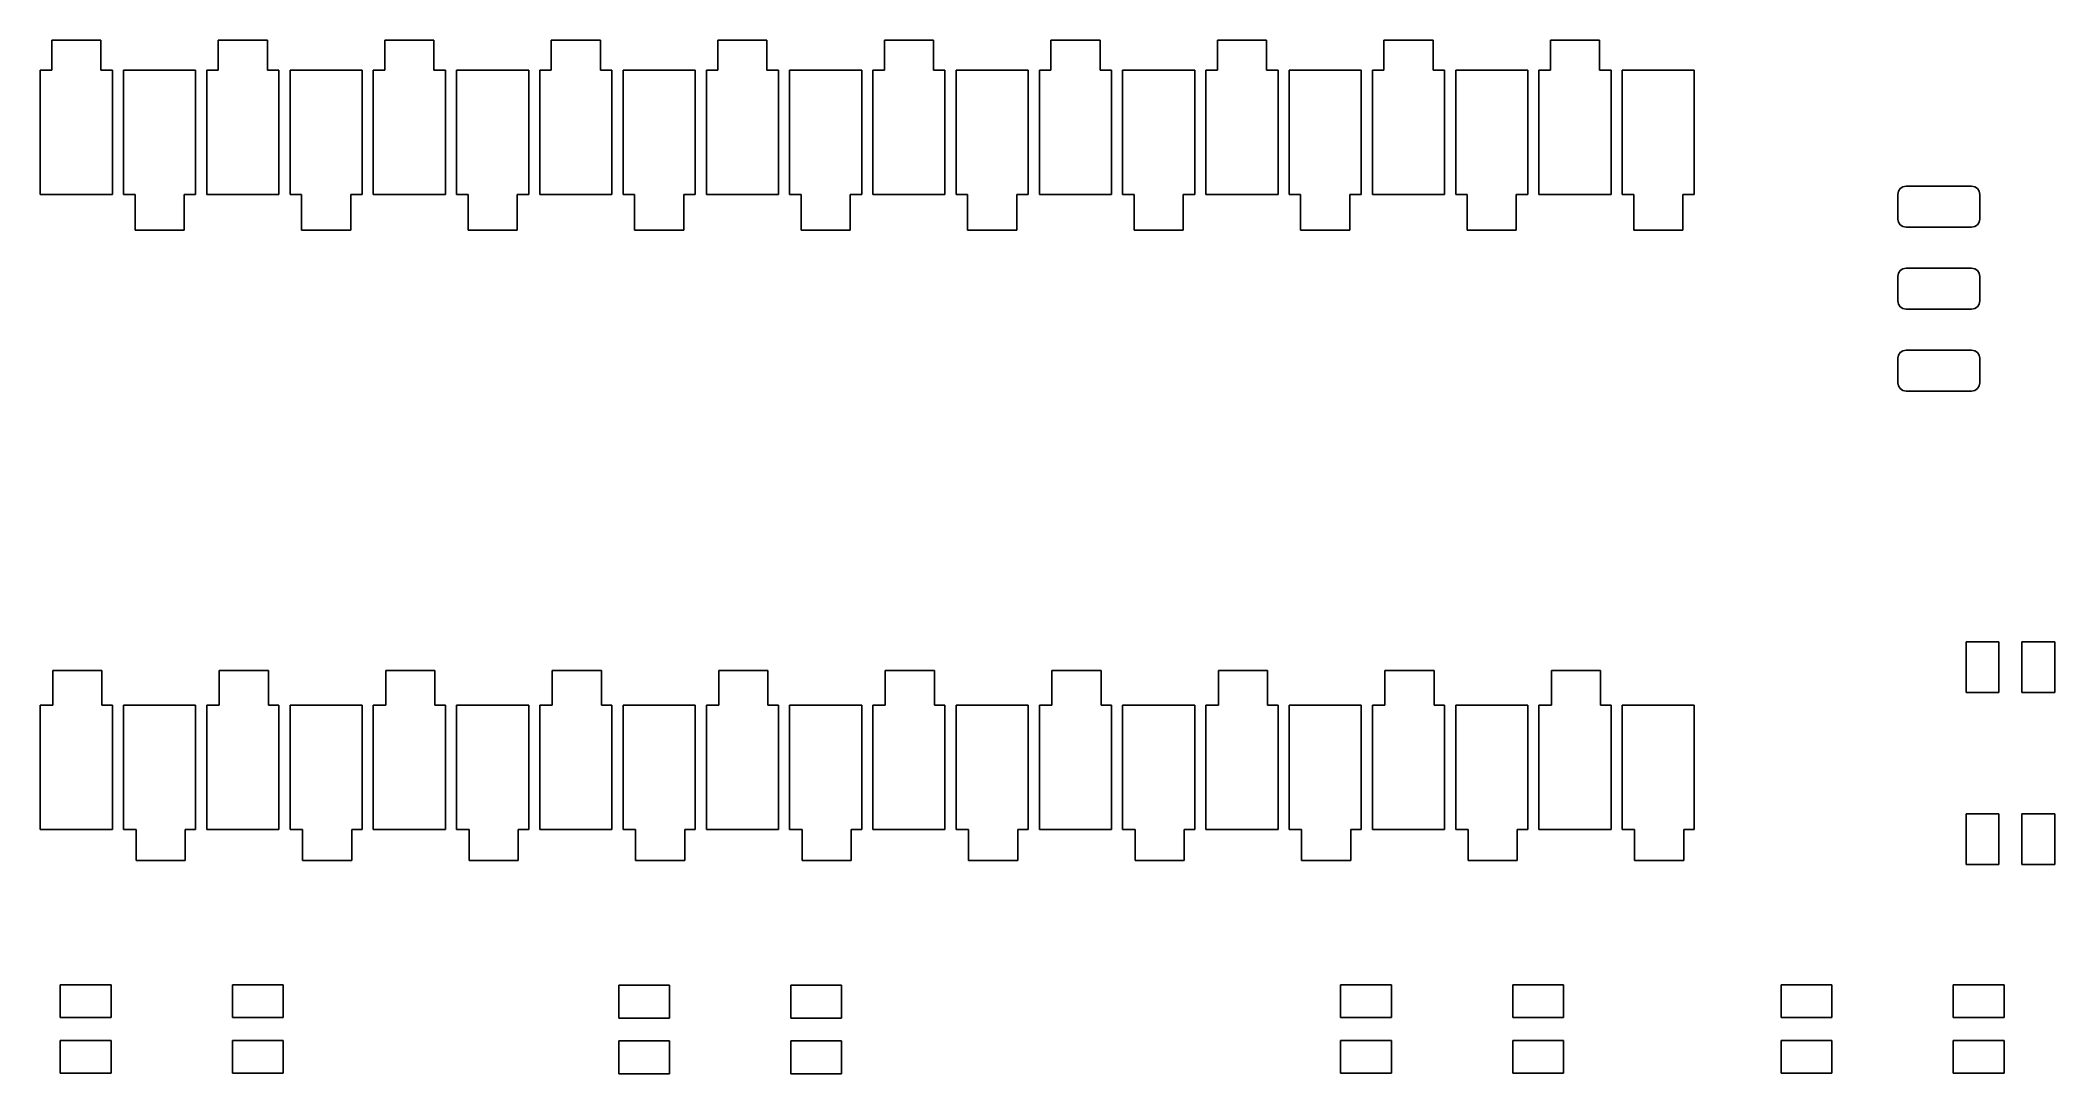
# Model space of a CAD drawing. Extents: x 188.3 to 249.7, y -127.6 to -96.
import ezdxf

# ---------------------------------------------------------------- set-up
doc = ezdxf.new("R2010")
doc.units = 0
doc.layers.add('BLACK', color=7, linetype='CONTINUOUS')

msp = doc.modelspace()

# ---------------------------------------------------------------- linework, layer by layer
at = {"layer": 'BLACK', "linetype": 'CONTINUOUS'}
for p, q in [((188.64, -96.93), (188.64, -96.02)), ((188.64, -96.02), (190.14, -96.02)), ((190.14, -96.02), (190.14, -96.93)), ((193.72, -96.93), (193.72, -96.02)), ((193.72, -96.02), (195.22, -96.02)), ((195.22, -96.02), (195.22, -96.93)), ((198.8, -96.93), (198.8, -96.02)), ((198.8, -96.02), (200.3, -96.02)), ((200.3, -96.02), (200.3, -96.93)), ((203.88, -96.93), (203.88, -96.02)), ((203.88, -96.02), (205.38, -96.02)), ((205.38, -96.02), (205.38, -96.93)), ((208.96, -96.93), (208.96, -96.02)), ((208.96, -96.02), (210.46, -96.02)), ((210.46, -96.02), (210.46, -96.93)), ((214.04, -96.93), (214.04, -96.02)), ((214.04, -96.02), (215.54, -96.02)), ((215.54, -96.02), (215.54, -96.93)), ((219.12, -96.93), (219.12, -96.02)), ((219.12, -96.02), (220.62, -96.02)), ((220.62, -96.02), (220.62, -96.93)), ((224.2, -96.93), (224.2, -96.02)), ((224.2, -96.02), (225.7, -96.02)), ((225.7, -96.02), (225.7, -96.93)), ((229.28, -96.93), (229.28, -96.02)), ((229.28, -96.02), (230.78, -96.02)), ((230.78, -96.02), (230.78, -96.93)), ((234.36, -96.93), (234.36, -96.02)), ((234.36, -96.02), (235.86, -96.02)), ((235.86, -96.02), (235.86, -96.93)), ((188.29, -100.73), (188.29, -96.93)), ((188.29, -96.93), (188.64, -96.93)), ((190.14, -96.93), (190.49, -96.93)), ((190.49, -96.93), (190.49, -100.73)), ((190.83, -100.73), (190.83, -96.93)), ((190.83, -96.93), (193.03, -96.93)), ((193.03, -96.93), (193.03, -100.73)), ((193.37, -100.73), (193.37, -96.93)), ((193.37, -96.93), (193.72, -96.93)), ((195.22, -96.93), (195.57, -96.93)), ((195.57, -96.93), (195.57, -100.73)), ((195.91, -100.73), (195.91, -96.93)), ((195.91, -96.93), (198.11, -96.93)), ((198.11, -96.93), (198.11, -100.73)), ((198.45, -100.73), (198.45, -96.93)), ((198.45, -96.93), (198.8, -96.93)), ((200.3, -96.93), (200.65, -96.93)), ((200.65, -96.93), (200.65, -100.73)), ((200.99, -100.73), (200.99, -96.93)), ((200.99, -96.93), (203.19, -96.93)), ((203.19, -96.93), (203.19, -100.73)), ((203.53, -100.73), (203.53, -96.93)), ((203.53, -96.93), (203.88, -96.93)), ((205.38, -96.93), (205.73, -96.93)), ((205.73, -96.93), (205.73, -100.73)), ((206.07, -100.73), (206.07, -96.93)), ((206.07, -96.93), (208.27, -96.93)), ((208.27, -96.93), (208.27, -100.73)), ((208.61, -100.73), (208.61, -96.93)), ((208.61, -96.93), (208.96, -96.93)), ((210.46, -96.93), (210.81, -96.93)), ((210.81, -96.93), (210.81, -100.73)), ((211.15, -100.73), (211.15, -96.93)), ((211.15, -96.93), (213.35, -96.93)), ((213.35, -96.93), (213.35, -100.73)), ((213.69, -100.73), (213.69, -96.93)), ((213.69, -96.93), (214.04, -96.93)), ((215.54, -96.93), (215.89, -96.93)), ((215.89, -96.93), (215.89, -100.73)), ((216.23, -100.73), (216.23, -96.93)), ((216.23, -96.93), (218.43, -96.93)), ((218.43, -96.93), (218.43, -100.73)), ((218.77, -100.73), (218.77, -96.93)), ((218.77, -96.93), (219.12, -96.93)), ((220.62, -96.93), (220.97, -96.93)), ((220.97, -96.93), (220.97, -100.73)), ((221.31, -100.73), (221.31, -96.93)), ((221.31, -96.93), (223.51, -96.93)), ((223.51, -96.93), (223.51, -100.73)), ((223.85, -100.73), (223.85, -96.93)), ((223.85, -96.93), (224.2, -96.93)), ((225.7, -96.93), (226.05, -96.93)), ((226.05, -96.93), (226.05, -100.73)), ((226.39, -100.73), (226.39, -96.93)), ((226.39, -96.93), (228.59, -96.93)), ((228.59, -96.93), (228.59, -100.73)), ((228.93, -100.73), (228.93, -96.93)), ((228.93, -96.93), (229.28, -96.93)), ((230.78, -96.93), (231.13, -96.93)), ((231.13, -96.93), (231.13, -100.73)), ((231.47, -100.73), (231.47, -96.93)), ((231.47, -96.93), (233.67, -96.93)), ((233.67, -96.93), (233.67, -100.73)), ((234.01, -100.73), (234.01, -96.93)), ((234.01, -96.93), (234.36, -96.93)), ((235.86, -96.93), (236.21, -96.93)), ((236.21, -96.93), (236.21, -100.73)), ((236.55, -100.73), (236.55, -96.93)), ((236.55, -96.93), (238.75, -96.93)), ((238.75, -96.93), (238.75, -100.73)), ((190.49, -100.73), (188.29, -100.73)), ((191.18, -100.73), (190.83, -100.73)), ((191.18, -101.82), (191.18, -100.73)), ((193.03, -100.73), (192.68, -100.73)), ((192.68, -100.73), (192.68, -101.82)), ((195.57, -100.73), (193.37, -100.73)), ((196.26, -100.73), (195.91, -100.73)), ((196.26, -101.82), (196.26, -100.73)), ((198.11, -100.73), (197.76, -100.73)), ((197.76, -100.73), (197.76, -101.82)), ((200.65, -100.73), (198.45, -100.73)), ((201.34, -100.73), (200.99, -100.73)), ((201.34, -101.82), (201.34, -100.73)), ((203.19, -100.73), (202.84, -100.73)), ((202.84, -100.73), (202.84, -101.82)), ((205.73, -100.73), (203.53, -100.73)), ((206.42, -100.73), (206.07, -100.73)), ((206.42, -101.82), (206.42, -100.73)), ((208.27, -100.73), (207.92, -100.73)), ((207.92, -100.73), (207.92, -101.82)), ((210.81, -100.73), (208.61, -100.73)), ((211.5, -100.73), (211.15, -100.73)), ((211.5, -101.82), (211.5, -100.73)), ((213.35, -100.73), (213, -100.73)), ((213, -100.73), (213, -101.82)), ((215.89, -100.73), (213.69, -100.73)), ((216.58, -100.73), (216.23, -100.73)), ((216.58, -101.82), (216.58, -100.73)), ((218.43, -100.73), (218.08, -100.73)), ((218.08, -100.73), (218.08, -101.82)), ((220.97, -100.73), (218.77, -100.73)), ((221.66, -100.73), (221.31, -100.73)), ((221.66, -101.82), (221.66, -100.73)), ((223.51, -100.73), (223.16, -100.73)), ((223.16, -100.73), (223.16, -101.82)), ((226.05, -100.73), (223.85, -100.73)), ((226.74, -100.73), (226.39, -100.73)), ((226.74, -101.82), (226.74, -100.73)), ((228.59, -100.73), (228.24, -100.73)), ((228.24, -100.73), (228.24, -101.82)), ((231.13, -100.73), (228.93, -100.73)), ((231.82, -100.73), (231.47, -100.73)), ((231.82, -101.82), (231.82, -100.73)), ((233.67, -100.73), (233.32, -100.73)), ((233.32, -100.73), (233.32, -101.82)), ((236.21, -100.73), (234.01, -100.73)), ((236.9, -100.73), (236.55, -100.73)), ((236.9, -101.82), (236.9, -100.73)), ((238.75, -100.73), (238.4, -100.73)), ((238.4, -100.73), (238.4, -101.82)), ((244.96, -100.725), (244.97903, -100.629329)), ((244.96, -101.475), (244.96, -100.725)), ((244.97903, -100.629329), (245.033223, -100.548223)), ((245.033223, -100.548223), (245.114329, -100.49403)), ((245.114329, -100.49403), (245.21, -100.475)), ((245.21, -100.475), (247.21, -100.475)), ((247.21, -100.475), (247.305671, -100.49403)), ((247.305671, -100.49403), (247.386777, -100.548223)), ((247.386777, -100.548223), (247.44097, -100.629329)), ((247.44097, -100.629329), (247.46, -100.725)), ((247.46, -100.725), (247.46, -101.475)), ((192.68, -101.82), (191.18, -101.82)), ((197.76, -101.82), (196.26, -101.82)), ((202.84, -101.82), (201.34, -101.82)), ((207.92, -101.82), (206.42, -101.82)), ((213, -101.82), (211.5, -101.82)), ((218.08, -101.82), (216.58, -101.82)), ((223.16, -101.82), (221.66, -101.82)), ((228.24, -101.82), (226.74, -101.82)), ((233.32, -101.82), (231.82, -101.82)), ((238.4, -101.82), (236.9, -101.82)), ((244.97903, -101.570671), (244.96, -101.475)), ((245.033223, -101.651777), (244.97903, -101.570671)), ((245.114329, -101.70597), (245.033223, -101.651777)), ((245.21, -101.725), (245.114329, -101.70597)), ((247.21, -101.725), (245.21, -101.725)), ((247.305671, -101.70597), (247.21, -101.725)), ((247.386777, -101.651777), (247.305671, -101.70597)), ((247.44097, -101.570671), (247.386777, -101.651777)), ((247.46, -101.475), (247.44097, -101.570671)), ((244.96, -103.225), (244.97903, -103.129329)), ((244.96, -103.975), (244.96, -103.225)), ((244.97903, -103.129329), (245.033223, -103.048223)), ((245.033223, -103.048223), (245.114329, -102.99403)), ((245.114329, -102.99403), (245.21, -102.975)), ((245.21, -102.975), (247.21, -102.975)), ((247.21, -102.975), (247.305671, -102.99403)), ((247.305671, -102.99403), (247.386777, -103.048223)), ((247.386777, -103.048223), (247.44097, -103.129329)), ((247.44097, -103.129329), (247.46, -103.225)), ((247.46, -103.225), (247.46, -103.975)), ((244.97903, -104.070671), (244.96, -103.975)), ((245.033223, -104.151777), (244.97903, -104.070671)), ((245.114329, -104.20597), (245.033223, -104.151777)), ((245.21, -104.225), (245.114329, -104.20597)), ((247.21, -104.225), (245.21, -104.225)), ((247.305671, -104.20597), (247.21, -104.225)), ((247.386777, -104.151777), (247.305671, -104.20597)), ((247.44097, -104.070671), (247.386777, -104.151777)), ((247.46, -103.975), (247.44097, -104.070671)), ((244.96, -105.725), (244.97903, -105.629329)), ((244.97903, -105.629329), (245.033223, -105.548223)), ((245.033223, -105.548223), (245.114329, -105.49403)), ((245.114329, -105.49403), (245.21, -105.475)), ((245.21, -105.475), (247.21, -105.475)), ((247.21, -105.475), (247.305671, -105.49403)), ((247.305671, -105.49403), (247.386777, -105.548223)), ((247.386777, -105.548223), (247.44097, -105.629329)), ((247.44097, -105.629329), (247.46, -105.725)), ((244.96, -106.475), (244.96, -105.725)), ((247.46, -105.725), (247.46, -106.475)), ((244.97903, -106.570671), (244.96, -106.475)), ((245.033223, -106.651777), (244.97903, -106.570671)), ((245.114329, -106.70597), (245.033223, -106.651777)), ((245.21, -106.725), (245.114329, -106.70597)), ((247.21, -106.725), (245.21, -106.725)), ((247.305671, -106.70597), (247.21, -106.725)), ((247.386777, -106.651777), (247.305671, -106.70597)), ((247.44097, -106.570671), (247.386777, -106.651777)), ((247.46, -106.475), (247.44097, -106.570671)), ((247.045, -115.925), (247.045, -114.375)), ((247.045, -114.375), (248.045, -114.375)), ((248.045, -114.375), (248.045, -115.925)), ((248.745, -115.925), (248.745, -114.375)), ((248.745, -114.375), (249.745, -114.375)), ((249.745, -114.375), (249.745, -115.925)), ((188.67, -116.31), (188.67, -115.25)), ((188.67, -115.25), (190.17, -115.25)), ((190.17, -115.25), (190.17, -116.31)), ((193.75, -116.31), (193.75, -115.25)), ((193.75, -115.25), (195.25, -115.25)), ((195.25, -115.25), (195.25, -116.31)), ((198.83, -116.31), (198.83, -115.25)), ((198.83, -115.25), (200.33, -115.25)), ((200.33, -115.25), (200.33, -116.31)), ((203.91, -116.31), (203.91, -115.25)), ((203.91, -115.25), (205.41, -115.25)), ((205.41, -115.25), (205.41, -116.31)), ((208.99, -116.31), (208.99, -115.25)), ((208.99, -115.25), (210.49, -115.25)), ((210.49, -115.25), (210.49, -116.31)), ((214.07, -116.31), (214.07, -115.25)), ((214.07, -115.25), (215.57, -115.25)), ((215.57, -115.25), (215.57, -116.31)), ((219.15, -116.31), (219.15, -115.25)), ((219.15, -115.25), (220.65, -115.25)), ((220.65, -115.25), (220.65, -116.31)), ((224.23, -116.31), (224.23, -115.25)), ((224.23, -115.25), (225.73, -115.25)), ((225.73, -115.25), (225.73, -116.31)), ((229.31, -116.31), (229.31, -115.25)), ((229.31, -115.25), (230.81, -115.25)), ((230.81, -115.25), (230.81, -116.31)), ((234.39, -116.31), (234.39, -115.25)), ((234.39, -115.25), (235.89, -115.25)), ((235.89, -115.25), (235.89, -116.31)), ((248.045, -115.925), (247.045, -115.925)), ((249.745, -115.925), (248.745, -115.925)), ((188.29, -120.11), (188.29, -116.31)), ((188.29, -116.31), (188.67, -116.31)), ((190.17, -116.31), (190.49, -116.31)), ((190.49, -116.31), (190.49, -120.11)), ((190.83, -120.11), (190.83, -116.31)), ((190.83, -116.31), (193.03, -116.31)), ((193.03, -116.31), (193.03, -120.11)), ((193.37, -120.11), (193.37, -116.31)), ((193.37, -116.31), (193.75, -116.31)), ((195.25, -116.31), (195.57, -116.31)), ((195.57, -116.31), (195.57, -120.11)), ((195.91, -120.11), (195.91, -116.31)), ((195.91, -116.31), (198.11, -116.31)), ((198.11, -116.31), (198.11, -120.11)), ((198.45, -120.11), (198.45, -116.31)), ((198.45, -116.31), (198.83, -116.31)), ((200.33, -116.31), (200.65, -116.31)), ((200.65, -116.31), (200.65, -120.11)), ((200.99, -120.11), (200.99, -116.31)), ((200.99, -116.31), (203.19, -116.31)), ((203.19, -116.31), (203.19, -120.11)), ((203.53, -120.11), (203.53, -116.31)), ((203.53, -116.31), (203.91, -116.31)), ((205.41, -116.31), (205.73, -116.31)), ((205.73, -116.31), (205.73, -120.11)), ((206.07, -120.11), (206.07, -116.31)), ((206.07, -116.31), (208.27, -116.31)), ((208.27, -116.31), (208.27, -120.11)), ((208.61, -120.11), (208.61, -116.31)), ((208.61, -116.31), (208.99, -116.31)), ((210.49, -116.31), (210.81, -116.31)), ((210.81, -116.31), (210.81, -120.11)), ((211.15, -120.11), (211.15, -116.31)), ((211.15, -116.31), (213.35, -116.31)), ((213.35, -116.31), (213.35, -120.11)), ((213.69, -120.11), (213.69, -116.31)), ((213.69, -116.31), (214.07, -116.31)), ((215.57, -116.31), (215.89, -116.31)), ((215.89, -116.31), (215.89, -120.11)), ((216.23, -120.11), (216.23, -116.31)), ((216.23, -116.31), (218.43, -116.31)), ((218.43, -116.31), (218.43, -120.11)), ((218.77, -120.11), (218.77, -116.31)), ((218.77, -116.31), (219.15, -116.31)), ((220.65, -116.31), (220.97, -116.31)), ((220.97, -116.31), (220.97, -120.11)), ((221.31, -120.11), (221.31, -116.31)), ((221.31, -116.31), (223.51, -116.31)), ((223.51, -116.31), (223.51, -120.11)), ((223.85, -120.11), (223.85, -116.31)), ((223.85, -116.31), (224.23, -116.31)), ((225.73, -116.31), (226.05, -116.31)), ((226.05, -116.31), (226.05, -120.11)), ((226.39, -120.11), (226.39, -116.31)), ((226.39, -116.31), (228.59, -116.31)), ((228.59, -116.31), (228.59, -120.11)), ((228.93, -120.11), (228.93, -116.31)), ((228.93, -116.31), (229.31, -116.31)), ((230.81, -116.31), (231.13, -116.31)), ((231.13, -116.31), (231.13, -120.11)), ((231.47, -120.11), (231.47, -116.31)), ((231.47, -116.31), (233.67, -116.31)), ((233.67, -116.31), (233.67, -120.11)), ((234.01, -120.11), (234.01, -116.31)), ((234.01, -116.31), (234.39, -116.31)), ((235.89, -116.31), (236.21, -116.31)), ((236.21, -116.31), (236.21, -120.11)), ((236.55, -120.11), (236.55, -116.31)), ((236.55, -116.31), (238.75, -116.31)), ((238.75, -116.31), (238.75, -120.11)), ((247.045, -121.175), (247.045, -119.625)), ((247.045, -119.625), (248.045, -119.625)), ((248.045, -119.625), (248.045, -121.175)), ((248.745, -121.175), (248.745, -119.625)), ((248.745, -119.625), (249.745, -119.625)), ((249.745, -119.625), (249.745, -121.175)), ((190.49, -120.11), (188.29, -120.11)), ((191.21, -120.11), (190.83, -120.11)), ((191.21, -121.05), (191.21, -120.11)), ((193.03, -120.11), (192.71, -120.11)), ((192.71, -120.11), (192.71, -121.05)), ((195.57, -120.11), (193.37, -120.11)), ((196.29, -120.11), (195.91, -120.11)), ((196.29, -121.05), (196.29, -120.11)), ((198.11, -120.11), (197.79, -120.11)), ((197.79, -120.11), (197.79, -121.05)), ((200.65, -120.11), (198.45, -120.11)), ((201.37, -120.11), (200.99, -120.11)), ((201.37, -121.05), (201.37, -120.11)), ((203.19, -120.11), (202.87, -120.11)), ((202.87, -120.11), (202.87, -121.05)), ((205.73, -120.11), (203.53, -120.11)), ((206.45, -120.11), (206.07, -120.11)), ((206.45, -121.05), (206.45, -120.11)), ((208.27, -120.11), (207.95, -120.11)), ((207.95, -120.11), (207.95, -121.05)), ((210.81, -120.11), (208.61, -120.11)), ((211.53, -120.11), (211.15, -120.11)), ((211.53, -121.05), (211.53, -120.11)), ((213.35, -120.11), (213.03, -120.11)), ((213.03, -120.11), (213.03, -121.05)), ((215.89, -120.11), (213.69, -120.11)), ((216.61, -120.11), (216.23, -120.11)), ((216.61, -121.05), (216.61, -120.11)), ((218.43, -120.11), (218.11, -120.11)), ((218.11, -120.11), (218.11, -121.05)), ((220.97, -120.11), (218.77, -120.11)), ((221.69, -120.11), (221.31, -120.11)), ((221.69, -121.05), (221.69, -120.11)), ((223.51, -120.11), (223.19, -120.11)), ((223.19, -120.11), (223.19, -121.05)), ((226.05, -120.11), (223.85, -120.11)), ((226.77, -120.11), (226.39, -120.11)), ((226.77, -121.05), (226.77, -120.11)), ((228.59, -120.11), (228.27, -120.11)), ((228.27, -120.11), (228.27, -121.05)), ((231.13, -120.11), (228.93, -120.11)), ((231.85, -120.11), (231.47, -120.11)), ((231.85, -121.05), (231.85, -120.11)), ((233.67, -120.11), (233.35, -120.11)), ((233.35, -120.11), (233.35, -121.05)), ((236.21, -120.11), (234.01, -120.11)), ((236.93, -120.11), (236.55, -120.11)), ((236.93, -121.05), (236.93, -120.11)), ((238.75, -120.11), (238.43, -120.11)), ((238.43, -120.11), (238.43, -121.05)), ((192.71, -121.05), (191.21, -121.05)), ((197.79, -121.05), (196.29, -121.05)), ((202.87, -121.05), (201.37, -121.05)), ((207.95, -121.05), (206.45, -121.05)), ((213.03, -121.05), (211.53, -121.05)), ((218.11, -121.05), (216.61, -121.05)), ((223.19, -121.05), (221.69, -121.05)), ((228.27, -121.05), (226.77, -121.05)), ((233.35, -121.05), (231.85, -121.05)), ((238.43, -121.05), (236.93, -121.05)), ((248.045, -121.175), (247.045, -121.175)), ((249.745, -121.175), (248.745, -121.175)), ((188.9, -125.845), (188.9, -124.845)), ((188.9, -124.845), (190.45, -124.845)), ((190.45, -124.845), (190.45, -125.845)), ((194.15, -125.845), (194.15, -124.845)), ((194.15, -124.845), (195.7, -124.845)), ((195.7, -124.845), (195.7, -125.845)), ((205.935, -125.86), (205.935, -124.86)), ((205.935, -124.86), (207.485, -124.86)), ((207.485, -124.86), (207.485, -125.86)), ((211.185, -125.86), (211.185, -124.86)), ((211.185, -124.86), (212.735, -124.86)), ((212.735, -124.86), (212.735, -125.86)), ((227.96, -125.845), (227.96, -124.845)), ((227.96, -124.845), (229.51, -124.845)), ((229.51, -124.845), (229.51, -125.845)), ((233.21, -125.845), (233.21, -124.845)), ((233.21, -124.845), (234.76, -124.845)), ((234.76, -124.845), (234.76, -125.845)), ((241.4, -125.845), (241.4, -124.845)), ((241.4, -124.845), (242.95, -124.845)), ((242.95, -124.845), (242.95, -125.845)), ((246.65, -125.845), (246.65, -124.845)), ((246.65, -124.845), (248.2, -124.845)), ((248.2, -124.845), (248.2, -125.845)), ((190.45, -125.845), (188.9, -125.845)), ((195.7, -125.845), (194.15, -125.845)), ((207.485, -125.86), (205.935, -125.86)), ((212.735, -125.86), (211.185, -125.86)), ((229.51, -125.845), (227.96, -125.845)), ((234.76, -125.845), (233.21, -125.845)), ((242.95, -125.845), (241.4, -125.845)), ((248.2, -125.845), (246.65, -125.845)), ((188.9, -127.545), (188.9, -126.545)), ((188.9, -126.545), (190.45, -126.545)), ((190.45, -126.545), (190.45, -127.545)), ((194.15, -127.545), (194.15, -126.545)), ((194.15, -126.545), (195.7, -126.545)), ((195.7, -126.545), (195.7, -127.545)), ((205.935, -127.56), (205.935, -126.56)), ((205.935, -126.56), (207.485, -126.56)), ((207.485, -126.56), (207.485, -127.56)), ((211.185, -127.56), (211.185, -126.56)), ((211.185, -126.56), (212.735, -126.56)), ((212.735, -126.56), (212.735, -127.56)), ((227.96, -127.545), (227.96, -126.545)), ((227.96, -126.545), (229.51, -126.545)), ((229.51, -126.545), (229.51, -127.545)), ((233.21, -127.545), (233.21, -126.545)), ((233.21, -126.545), (234.76, -126.545)), ((234.76, -126.545), (234.76, -127.545)), ((241.4, -127.545), (241.4, -126.545)), ((241.4, -126.545), (242.95, -126.545)), ((242.95, -126.545), (242.95, -127.545)), ((246.65, -127.545), (246.65, -126.545)), ((246.65, -126.545), (248.2, -126.545)), ((248.2, -126.545), (248.2, -127.545)), ((190.45, -127.545), (188.9, -127.545)), ((195.7, -127.545), (194.15, -127.545)), ((207.485, -127.56), (205.935, -127.56)), ((212.735, -127.56), (211.185, -127.56)), ((229.51, -127.545), (227.96, -127.545)), ((234.76, -127.545), (233.21, -127.545)), ((242.95, -127.545), (241.4, -127.545)), ((248.2, -127.545), (246.65, -127.545))]:
    msp.add_line(p, q, dxfattribs=at)

doc.saveas('drawing.dxf')
